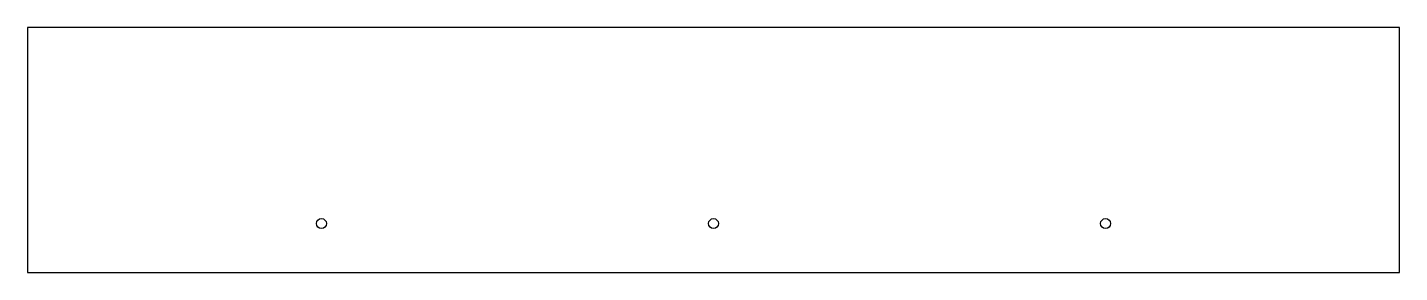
# Model space of a CAD drawing. Header units: inches. Extents: x 0 to 28, y 0 to 5.
import ezdxf

# ---------------------------------------------------------------- set-up
doc = ezdxf.new("R2010")
doc.units = ezdxf.units.IN
doc.layers.add('CUT', color=7, linetype='Continuous')

msp = doc.modelspace()

# ---------------------------------------------------------------- linework, layer by layer
at = {"layer": 'CUT'}
msp.add_lwpolyline([(0, 0), (28, 0), (28, 5), (0, 5)], close=True, dxfattribs=at)
for centre in [(6, 1), (14, 1), (22, 1)]:
    msp.add_circle(centre, 0.101, dxfattribs=at)

doc.saveas('drawing.dxf')
